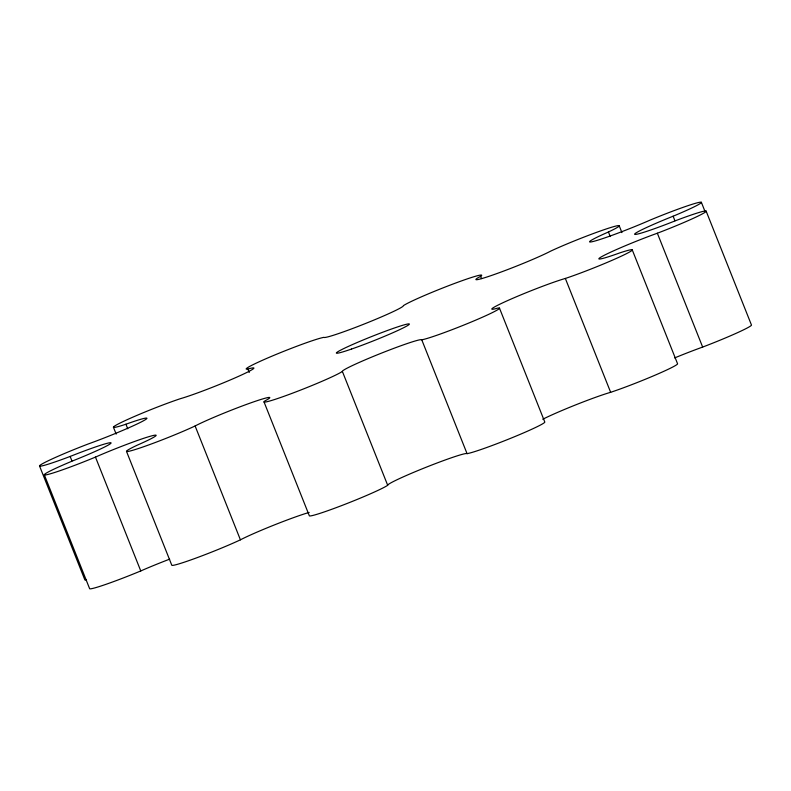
<?xml version="1.0" encoding="UTF-8"?>
<svg xmlns="http://www.w3.org/2000/svg" width="791" height="791" viewBox="0 0 791 791"><rect width="100%" height="100%" fill="white"/><g stroke="black" fill="none" stroke-linecap="round" stroke-linejoin="round"><path stroke-width="1.19" d="M706.145 211.138L751.45 324.992A42.724 2.531 -21.7 0 1 702.655 347.071A42.724 2.531 -21.7 0 0 674.634 357.928M701.37 202.318L704.989 211.424M127.746 428.781L125.927 424.223A42.724 2.531 -21.7 0 1 124.217 421.049A42.724 2.531 -21.7 0 1 180.348 398.694A42.724 2.531 -21.7 0 0 235.016 377.91A42.724 2.531 -21.7 0 0 247.88 369.051A42.724 2.531 -21.7 0 1 274.457 355.119A42.724 2.531 -21.7 0 1 323.934 337.342A42.724 2.531 -21.7 0 0 364.839 323.766A42.724 2.531 -21.7 0 0 403.311 305.712A42.724 2.531 -21.7 0 1 451.068 284.76A42.724 2.531 -21.7 0 1 480.621 276.326A42.724 2.531 -21.7 0 0 496.807 273.597A42.724 2.531 -21.7 0 0 550.585 251.172A42.724 2.531 -21.7 0 1 606.717 228.807A42.724 2.531 -21.7 0 1 608.437 231.981A42.724 2.531 -21.7 0 0 595.564 240.84A42.724 2.531 -21.7 0 0 650.232 220.056A42.724 2.531 -21.7 0 1 699.699 202.278A42.724 2.531 -21.7 0 1 673.121 216.21L674.931 220.758M673.121 216.21A42.724 2.531 -21.7 0 0 634.639 234.265A42.724 2.531 -21.7 0 0 675.554 220.699A42.724 2.531 -21.7 0 1 705.107 212.265A42.724 2.531 -21.7 0 1 657.351 233.216L702.655 347.071M632.246 249.867L677.551 363.731A42.724 2.531 -21.7 0 1 654.167 375.567A42.724 2.531 -21.7 0 1 610.652 392.306A42.724 2.531 -21.7 0 0 542.755 419.26M619.205 225.761L621.924 232.594M608.437 231.981L610.247 236.539M125.927 424.223A42.724 2.531 -21.7 0 1 142.123 421.504A42.724 2.531 -21.7 0 1 88.345 443.929A42.724 2.531 -21.7 0 0 40.588 464.881A42.724 2.531 -21.7 0 0 70.142 456.447A42.724 2.531 -21.7 0 1 111.047 442.881A42.724 2.531 -21.7 0 1 72.574 460.935A42.724 2.531 -21.7 0 0 45.987 474.867A42.724 2.531 -21.7 0 0 95.464 457.089A42.724 2.531 -21.7 0 1 150.122 436.306A42.724 2.531 -21.7 0 1 137.258 445.165A42.724 2.531 -21.7 0 0 138.969 448.329A42.724 2.531 -21.7 0 0 195.11 425.973A42.724 2.531 -21.7 0 1 248.878 403.548A42.724 2.531 -21.7 0 1 265.064 400.819A42.724 2.531 -21.7 0 0 294.618 392.385A42.724 2.531 -21.7 0 0 342.374 371.434A42.724 2.531 -21.7 0 1 380.857 353.369A42.724 2.531 -21.7 0 1 421.761 339.804A42.724 2.531 -21.7 0 0 471.228 322.026A42.724 2.531 -21.7 0 0 497.806 308.095A42.724 2.531 -21.7 0 1 510.679 299.235A42.724 2.531 -21.7 0 1 565.347 278.452L610.652 392.306M499.477 308.134L544.781 421.989A42.724 2.531 -21.7 0 1 511.48 437.967A42.724 2.531 -21.7 0 1 467.066 453.658A42.724 2.531 -21.7 0 0 426.161 467.234A42.724 2.531 -21.7 0 0 387.689 485.288A42.724 2.531 -21.7 0 1 345.054 504.272A42.724 2.531 -21.7 0 1 309.34 515.801L264.026 401.937M480.621 276.326L481.531 278.6M421.761 339.804L467.066 453.658M342.374 371.434L387.689 485.288M247.88 369.051L249.244 372.472M195.11 425.973L240.415 539.828A42.724 2.531 -21.7 0 1 197.424 557.546A42.724 2.531 -21.7 0 1 171.795 565.239L126.491 451.374M113.449 427.269L116.168 434.101M95.464 457.089L140.768 570.944A42.724 2.531 -21.7 0 1 169.65 559.148M70.142 456.447L71.951 461.005M44.326 474.827L89.63 588.682A42.724 2.531 -21.7 0 0 140.768 570.944M39.55 466.008L84.855 579.862A42.724 2.531 -21.7 0 0 86.526 579.902M240.415 539.828A42.724 2.531 -21.7 0 1 309.162 512.43M565.347 278.452A42.724 2.531 -21.7 0 0 621.479 256.086A42.724 2.531 -21.7 0 0 619.758 252.912A42.724 2.531 -21.7 0 1 603.573 255.641A42.724 2.531 -21.7 0 1 657.351 233.216M351.52 349.058A39.283 2.333 -21.7 0 0 409.174 324.429A39.283 2.333 -21.7 0 0 357.848 342.226A39.283 2.333 -21.7 0 0 351.52 349.058"/></g></svg>
